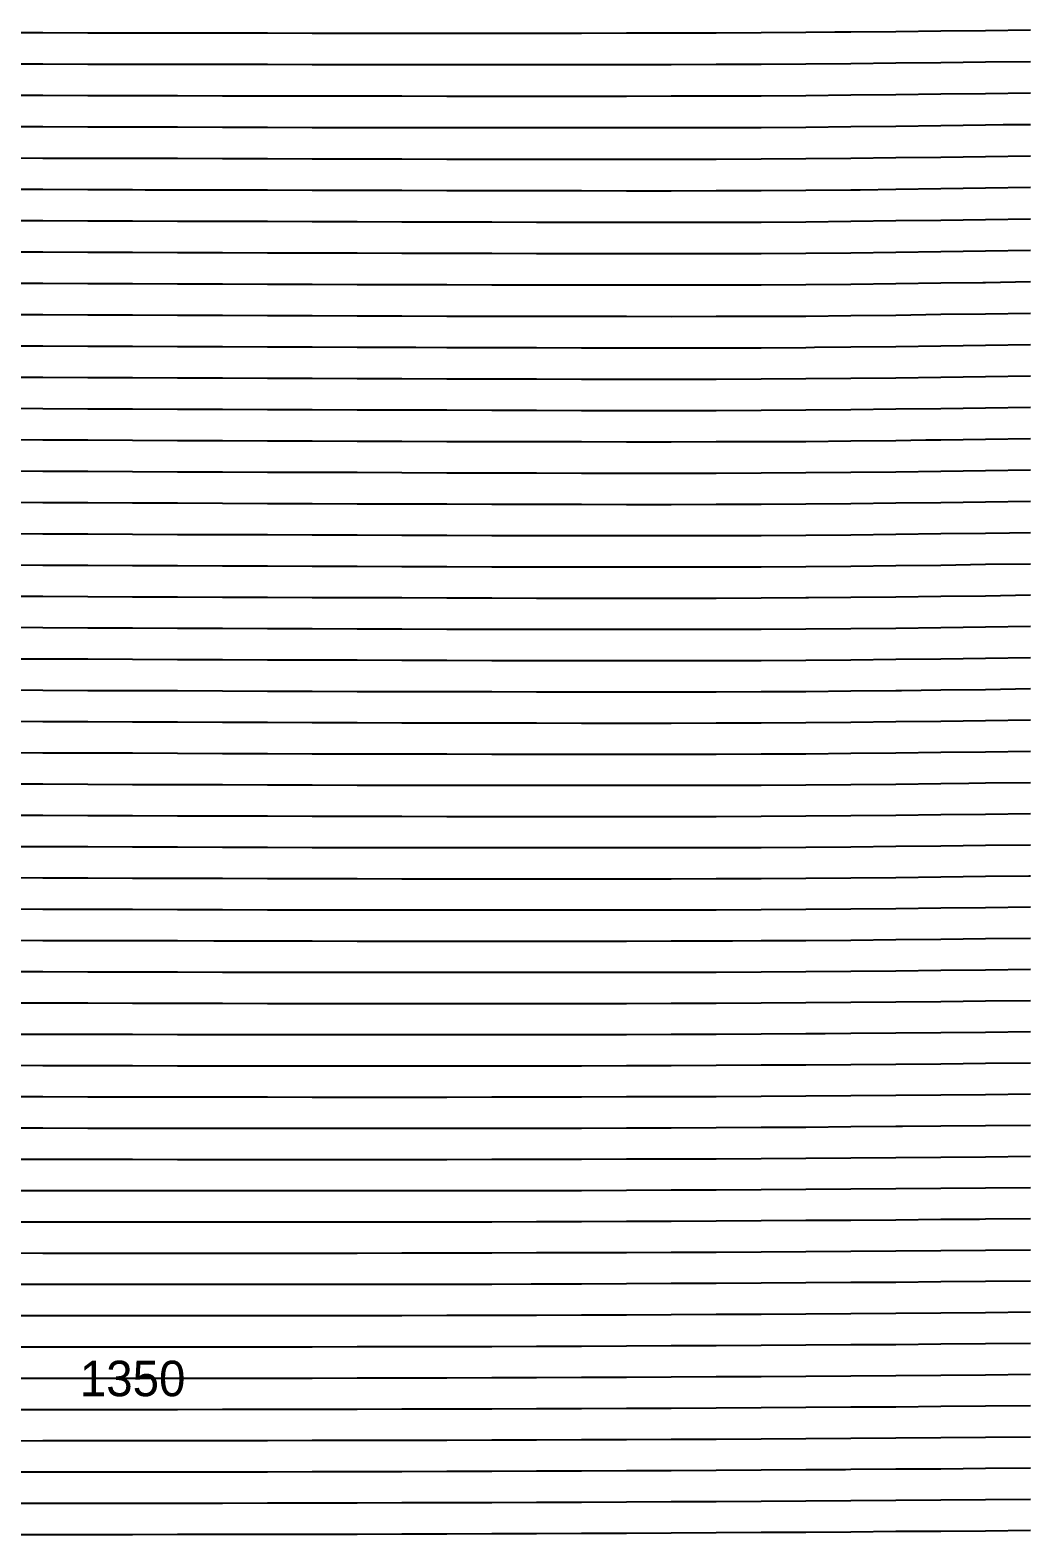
# Model space of a CAD drawing. Header units: metres. Extents: x 228 to 3387, y 52 to 162.
# Drawn here: x 1052.3 to 1122.7, y 54.2 to 160.2 of the extents above; entities that cross this region are included whole.
import ezdxf
from ezdxf.enums import TextEntityAlignment as Align

# ---------------------------------------------------------------- set-up
doc = ezdxf.new("R2010")
doc.units = ezdxf.units.M
for name, color, linetype in [('Vs_1000', 7, 'Continuous'), ('Vs_1025', 7, 'Continuous'), ('Vs_1050', 7, 'Continuous'), ('Vs_1075', 7, 'Continuous'), ('Vs_1100', 7, 'Continuous'), ('Vs_1125', 7, 'Continuous'), ('Vs_1150', 7, 'Continuous'), ('Vs_1175', 7, 'Continuous'), ('Vs_1200', 7, 'Continuous'), ('Vs_1225', 7, 'Continuous'), ('Vs_1250', 7, 'Continuous'), ('Vs_1275', 7, 'Continuous'), ('Vs_1300', 7, 'Continuous'), ('Vs_1325', 7, 'Continuous'), ('Vs_1350', 7, 'Continuous'), ('Vs_1375', 7, 'Continuous'), ('Vs_1400', 7, 'Continuous'), ('Vs_1425', 7, 'Continuous'), ('Vs_1450', 7, 'Continuous'), ('Vs_1475', 7, 'Continuous'), ('Vs_275', 7, 'Continuous'), ('Vs_300', 7, 'Continuous'), ('Vs_325', 7, 'Continuous'), ('Vs_350', 7, 'Continuous'), ('Vs_375', 7, 'Continuous'), ('Vs_400', 7, 'Continuous'), ('Vs_425', 7, 'Continuous'), ('Vs_450', 7, 'Continuous'), ('Vs_475', 7, 'Continuous'), ('Vs_500', 7, 'Continuous'), ('Vs_525', 7, 'Continuous'), ('Vs_550', 7, 'Continuous'), ('Vs_575', 7, 'Continuous'), ('Vs_600', 7, 'Continuous'), ('Vs_625', 7, 'Continuous'), ('Vs_650', 7, 'Continuous'), ('Vs_675', 7, 'Continuous'), ('Vs_700', 7, 'Continuous'), ('Vs_725', 7, 'Continuous'), ('Vs_750', 7, 'Continuous'), ('Vs_775', 7, 'Continuous'), ('Vs_800', 7, 'Continuous'), ('Vs_825', 7, 'Continuous'), ('Vs_850', 7, 'Continuous'), ('Vs_875', 7, 'Continuous'), ('Vs_900', 7, 'Continuous'), ('Vs_925', 7, 'Continuous'), ('Vs_950', 7, 'Continuous'), ('Vs_975', 7, 'Continuous')]:
    doc.layers.add(name, color=color, linetype=linetype)

msp = doc.modelspace()

# ---------------------------------------------------------------- linework, layer by layer
at = {"layer": 'Vs_1000'}
msp.add_lwpolyline([(1122.78, 96.2), (1119.62, 96.17), (1116.46, 96.13), (1113.29, 96.1), (1110.13, 96.07), (1106.97, 96.05), (1103.81, 96.03), (1101.79, 96.02), (1100.65, 96.02), (1097.48, 96.01), (1094.32, 96), (1091.16, 95.99), (1088, 95.99), (1084.84, 95.99), (1081.68, 95.99), (1078.51, 96), (1075.35, 96), (1072.19, 96.01), (1069.03, 96.01), (1065.87, 96.02), (1065.27, 96.02), (1062.71, 96.03), (1059.54, 96.03), (1056.38, 96.04), (1053.22, 96.05), (1050.06, 96.06)], dxfattribs=at)
at = {"layer": 'Vs_1025'}
msp.add_lwpolyline([(1122.78, 94.01), (1119.62, 93.97), (1116.46, 93.94), (1113.29, 93.91), (1110.13, 93.88), (1106.97, 93.86), (1103.81, 93.84), (1100.65, 93.82), (1097.48, 93.81), (1094.32, 93.81), (1091.16, 93.8), (1088, 93.8), (1084.84, 93.8), (1081.68, 93.8), (1078.51, 93.8), (1075.35, 93.8), (1072.19, 93.81), (1069.03, 93.81), (1065.87, 93.82), (1062.71, 93.83), (1059.54, 93.83), (1056.38, 93.84), (1053.22, 93.85), (1050.06, 93.86)], dxfattribs=at)
at = {"layer": 'Vs_1050'}
msp.add_lwpolyline([(1122.78, 91.82), (1119.62, 91.78), (1116.46, 91.75), (1113.29, 91.72), (1110.13, 91.69), (1106.97, 91.67), (1103.81, 91.65), (1100.65, 91.63), (1097.48, 91.62), (1094.32, 91.61), (1091.16, 91.61), (1088, 91.6), (1084.84, 91.6), (1081.68, 91.6), (1078.51, 91.6), (1075.35, 91.61), (1072.19, 91.61), (1069.03, 91.61), (1065.87, 91.62), (1062.71, 91.62), (1059.54, 91.63), (1056.38, 91.64), (1053.22, 91.65), (1050.06, 91.65)], dxfattribs=at)
at = {"layer": 'Vs_1075'}
msp.add_lwpolyline([(1122.78, 89.62), (1119.62, 89.59), (1116.46, 89.56), (1113.29, 89.53), (1110.13, 89.5), (1108.33, 89.49), (1106.97, 89.48), (1103.81, 89.46), (1100.65, 89.44), (1097.48, 89.43), (1094.32, 89.42), (1091.16, 89.41), (1088, 89.41), (1084.84, 89.41), (1081.68, 89.41), (1078.51, 89.41), (1075.35, 89.41), (1072.19, 89.41), (1069.03, 89.41), (1065.87, 89.42), (1062.71, 89.42), (1059.54, 89.43), (1056.38, 89.44), (1053.22, 89.44), (1050.06, 89.45)], dxfattribs=at)
at = {"layer": 'Vs_1100'}
msp.add_lwpolyline([(1122.78, 87.43), (1119.62, 87.39), (1116.46, 87.36), (1113.29, 87.33), (1110.13, 87.31), (1106.97, 87.29), (1103.81, 87.27), (1100.65, 87.25), (1097.48, 87.24), (1094.32, 87.23), (1091.16, 87.22), (1088, 87.22), (1084.84, 87.21), (1081.68, 87.21), (1078.51, 87.21), (1075.35, 87.21), (1072.19, 87.21), (1069.03, 87.22), (1065.87, 87.22), (1062.71, 87.22), (1059.54, 87.23), (1056.38, 87.23), (1053.22, 87.24), (1050.06, 87.25)], dxfattribs=at)
at = {"layer": 'Vs_1125'}
msp.add_lwpolyline([(1122.78, 85.23), (1119.62, 85.2), (1116.46, 85.17), (1113.29, 85.14), (1110.13, 85.12), (1106.97, 85.1), (1103.81, 85.08), (1100.65, 85.06), (1097.48, 85.05), (1094.32, 85.04), (1091.16, 85.03), (1088, 85.02), (1084.84, 85.02), (1081.68, 85.01), (1078.51, 85.01), (1075.35, 85.01), (1072.19, 85.01), (1069.03, 85.02), (1065.87, 85.02), (1062.71, 85.02), (1059.54, 85.03), (1056.38, 85.03), (1053.22, 85.04), (1050.06, 85.04)], dxfattribs=at)
at = {"layer": 'Vs_1150'}
msp.add_lwpolyline([(1122.78, 83.04), (1119.62, 83.01), (1116.46, 82.98), (1113.78, 82.95), (1113.29, 82.95), (1110.13, 82.93), (1106.97, 82.9), (1103.81, 82.88), (1100.65, 82.87), (1097.48, 82.85), (1094.32, 82.84), (1091.16, 82.83), (1088, 82.83), (1084.84, 82.82), (1081.68, 82.82), (1078.51, 82.82), (1075.35, 82.82), (1072.19, 82.82), (1069.03, 82.82), (1065.87, 82.82), (1062.71, 82.82), (1059.54, 82.83), (1056.38, 82.83), (1053.22, 82.84), (1050.06, 82.84)], dxfattribs=at)
at = {"layer": 'Vs_1175'}
msp.add_lwpolyline([(1122.78, 80.85), (1119.62, 80.81), (1116.46, 80.78), (1113.29, 80.76), (1110.13, 80.73), (1106.97, 80.71), (1103.81, 80.69), (1100.65, 80.67), (1097.48, 80.66), (1094.32, 80.65), (1091.16, 80.64), (1088, 80.63), (1084.84, 80.63), (1081.68, 80.62), (1078.51, 80.62), (1075.35, 80.62), (1072.19, 80.62), (1069.03, 80.62), (1065.87, 80.62), (1062.71, 80.62), (1059.54, 80.63), (1056.38, 80.63), (1053.22, 80.63), (1050.06, 80.64)], dxfattribs=at)
at = {"layer": 'Vs_1200'}
msp.add_lwpolyline([(1122.78, 78.65), (1119.62, 78.62), (1116.46, 78.59), (1113.29, 78.56), (1110.13, 78.54), (1106.97, 78.52), (1103.81, 78.5), (1100.65, 78.48), (1097.48, 78.47), (1094.32, 78.46), (1091.16, 78.44), (1088, 78.44), (1084.84, 78.43), (1081.68, 78.43), (1078.51, 78.42), (1075.35, 78.42), (1072.19, 78.42), (1069.03, 78.42), (1065.87, 78.42), (1062.71, 78.42), (1059.54, 78.42), (1056.38, 78.43), (1053.22, 78.43), (1050.06, 78.43)], dxfattribs=at)
at = {"layer": 'Vs_1225'}
msp.add_lwpolyline([(1122.78, 76.46), (1119.62, 76.43), (1119.2, 76.42), (1116.46, 76.4), (1113.29, 76.37), (1110.13, 76.35), (1106.97, 76.33), (1103.81, 76.31), (1100.65, 76.29), (1097.48, 76.27), (1094.32, 76.26), (1091.16, 76.25), (1088, 76.24), (1084.84, 76.23), (1081.68, 76.23), (1078.51, 76.22), (1075.35, 76.22), (1072.19, 76.22), (1069.03, 76.22), (1065.87, 76.22), (1062.71, 76.22), (1059.54, 76.22), (1056.38, 76.22), (1053.22, 76.23), (1050.06, 76.23)], dxfattribs=at)
at = {"layer": 'Vs_1250'}
msp.add_lwpolyline([(1122.78, 74.26), (1119.62, 74.23), (1116.46, 74.2), (1113.29, 74.18), (1110.13, 74.15), (1106.97, 74.13), (1103.81, 74.11), (1100.65, 74.09), (1097.48, 74.08), (1094.32, 74.07), (1091.16, 74.06), (1088, 74.05), (1084.84, 74.04), (1081.68, 74.03), (1078.51, 74.03), (1075.35, 74.02), (1072.19, 74.02), (1069.03, 74.02), (1065.87, 74.02), (1062.71, 74.02), (1059.54, 74.02), (1056.38, 74.02), (1053.22, 74.02), (1050.06, 74.03)], dxfattribs=at)
at = {"layer": 'Vs_1275'}
msp.add_lwpolyline([(1122.78, 72.07), (1119.62, 72.04), (1116.46, 72.01), (1113.29, 71.98), (1110.13, 71.96), (1106.97, 71.94), (1103.81, 71.92), (1100.65, 71.9), (1097.48, 71.89), (1094.32, 71.87), (1091.16, 71.86), (1088, 71.85), (1087.61, 71.85), (1084.84, 71.84), (1081.68, 71.84), (1078.51, 71.83), (1075.35, 71.83), (1072.19, 71.82), (1069.03, 71.82), (1065.87, 71.82), (1062.71, 71.82), (1059.54, 71.82), (1056.38, 71.82), (1053.22, 71.82), (1050.06, 71.82)], dxfattribs=at)
at = {"layer": 'Vs_1300'}
msp.add_lwpolyline([(1122.78, 69.87), (1119.62, 69.84), (1116.46, 69.81), (1113.29, 69.79), (1110.13, 69.76), (1106.97, 69.74), (1103.81, 69.72), (1100.65, 69.71), (1097.48, 69.69), (1094.32, 69.68), (1091.16, 69.66), (1088, 69.65), (1084.84, 69.65), (1081.68, 69.64), (1078.51, 69.63), (1075.35, 69.63), (1072.19, 69.62), (1069.03, 69.62), (1065.87, 69.62), (1062.71, 69.62), (1059.54, 69.62), (1056.38, 69.62), (1053.22, 69.62), (1050.06, 69.62)], dxfattribs=at)
at = {"layer": 'Vs_1325'}
msp.add_lwpolyline([(1122.78, 67.67), (1119.62, 67.65), (1116.46, 67.62), (1113.29, 67.59), (1110.13, 67.57), (1106.97, 67.55), (1103.81, 67.53), (1100.65, 67.51), (1097.48, 67.5), (1094.32, 67.48), (1091.16, 67.47), (1088, 67.46), (1084.84, 67.45), (1081.68, 67.44), (1078.51, 67.43), (1075.35, 67.43), (1072.19, 67.42), (1069.03, 67.42), (1065.87, 67.42), (1062.71, 67.42), (1059.54, 67.42), (1056.38, 67.42), (1053.22, 67.42), (1050.06, 67.42)], dxfattribs=at)
at = {"layer": 'Vs_1350'}
msp.add_lwpolyline([(1122.78, 65.48), (1119.62, 65.45), (1116.46, 65.42), (1113.29, 65.4), (1110.13, 65.37), (1106.97, 65.35), (1103.81, 65.33), (1100.79, 65.32), (1100.65, 65.32), (1097.48, 65.3), (1094.32, 65.29), (1091.16, 65.27), (1088, 65.26), (1084.84, 65.25), (1081.68, 65.24), (1078.51, 65.24), (1075.35, 65.23), (1072.19, 65.22), (1069.03, 65.22), (1065.87, 65.22), (1062.71, 65.22), (1059.54, 65.21), (1056.38, 65.21), (1053.22, 65.21), (1050.06, 65.21)], dxfattribs=at)
at = {"layer": 'Vs_1375'}
msp.add_lwpolyline([(1122.78, 63.28), (1119.62, 63.25), (1116.46, 63.23), (1113.29, 63.2), (1110.13, 63.18), (1106.97, 63.16), (1103.81, 63.14), (1100.65, 63.12), (1097.48, 63.1), (1094.32, 63.09), (1091.16, 63.08), (1088, 63.06), (1084.84, 63.05), (1081.68, 63.05), (1078.51, 63.04), (1075.35, 63.03), (1072.19, 63.03), (1069.03, 63.02), (1065.87, 63.02), (1062.71, 63.01), (1059.54, 63.01), (1056.38, 63.01), (1053.22, 63.01), (1050.06, 63.01)], dxfattribs=at)
at = {"layer": 'Vs_1400'}
msp.add_lwpolyline([(1122.78, 61.08), (1119.62, 61.06), (1116.46, 61.03), (1113.29, 61.01), (1110.13, 60.98), (1106.97, 60.96), (1103.81, 60.94), (1100.65, 60.92), (1097.48, 60.91), (1094.32, 60.89), (1091.16, 60.88), (1088, 60.87), (1084.84, 60.86), (1081.68, 60.85), (1078.51, 60.84), (1075.35, 60.83), (1072.19, 60.83), (1069.03, 60.82), (1065.87, 60.82), (1062.71, 60.81), (1059.54, 60.81), (1056.38, 60.81), (1053.22, 60.81), (1050.06, 60.8)], dxfattribs=at)
at = {"layer": 'Vs_1425'}
msp.add_lwpolyline([(1122.78, 58.89), (1119.62, 58.86), (1116.46, 58.83), (1113.29, 58.81), (1110.13, 58.79), (1109.75, 58.78), (1106.97, 58.77), (1103.81, 58.75), (1100.65, 58.73), (1097.48, 58.71), (1094.32, 58.7), (1091.16, 58.68), (1088, 58.67), (1084.84, 58.66), (1081.68, 58.65), (1078.51, 58.64), (1075.35, 58.63), (1072.19, 58.63), (1069.03, 58.62), (1065.87, 58.62), (1062.71, 58.61), (1059.54, 58.61), (1056.38, 58.6), (1053.22, 58.6), (1050.06, 58.6)], dxfattribs=at)
at = {"layer": 'Vs_1450'}
msp.add_lwpolyline([(1122.78, 56.69), (1119.62, 56.66), (1116.46, 56.64), (1113.29, 56.61), (1110.13, 56.59), (1106.97, 56.57), (1103.81, 56.55), (1100.65, 56.53), (1097.48, 56.51), (1094.32, 56.5), (1091.16, 56.48), (1088, 56.47), (1084.84, 56.46), (1081.68, 56.45), (1078.51, 56.44), (1075.35, 56.43), (1072.19, 56.43), (1069.03, 56.42), (1065.87, 56.41), (1062.71, 56.41), (1059.54, 56.4), (1056.38, 56.4), (1053.22, 56.4), (1050.06, 56.4)], dxfattribs=at)
at = {"layer": 'Vs_1475'}
msp.add_lwpolyline([(1122.78, 54.49), (1119.62, 54.46), (1116.46, 54.44), (1113.29, 54.42), (1110.13, 54.39), (1106.97, 54.37), (1103.81, 54.35), (1100.65, 54.33), (1097.48, 54.32), (1094.32, 54.3), (1091.16, 54.29), (1088, 54.27), (1084.84, 54.26), (1081.68, 54.25), (1078.51, 54.24), (1075.35, 54.23), (1072.19, 54.23), (1069.03, 54.22), (1065.87, 54.21), (1064.99, 54.21), (1062.71, 54.21), (1059.54, 54.2), (1056.38, 54.2), (1053.22, 54.19), (1050.06, 54.19)], dxfattribs=at)
at = {"layer": 'Vs_275'}
msp.add_lwpolyline([(1122.78, 160.19), (1119.62, 160.15), (1116.46, 160.12), (1113.29, 160.08), (1110.13, 160.05), (1109.01, 160.04), (1106.97, 160.02), (1103.81, 160), (1100.65, 159.99), (1097.48, 159.97), (1094.32, 159.97), (1091.16, 159.96), (1088, 159.96), (1084.84, 159.96), (1081.68, 159.96), (1078.51, 159.96), (1075.35, 159.96), (1072.19, 159.96), (1069.03, 159.97), (1065.87, 159.97), (1062.71, 159.98), (1059.54, 159.98), (1056.38, 159.99), (1053.22, 160), (1050.06, 160)], dxfattribs=at)
at = {"layer": 'Vs_300'}
msp.add_lwpolyline([(1122.78, 157.97), (1119.62, 157.93), (1116.46, 157.89), (1113.29, 157.86), (1110.13, 157.82), (1106.97, 157.8), (1103.81, 157.78), (1100.65, 157.76), (1097.48, 157.75), (1094.32, 157.74), (1091.16, 157.74), (1088, 157.74), (1084.84, 157.74), (1081.68, 157.74), (1078.51, 157.74), (1075.35, 157.75), (1072.19, 157.75), (1069.03, 157.76), (1065.87, 157.76), (1062.71, 157.77), (1059.54, 157.77), (1056.38, 157.78), (1053.22, 157.79), (1050.06, 157.79)], dxfattribs=at)
at = {"layer": 'Vs_325'}
msp.add_lwpolyline([(1122.78, 155.75), (1119.62, 155.71), (1116.46, 155.67), (1113.29, 155.63), (1110.13, 155.6), (1106.97, 155.57), (1103.81, 155.55), (1100.65, 155.54), (1097.48, 155.53), (1094.32, 155.52), (1091.16, 155.52), (1088, 155.52), (1084.84, 155.52), (1081.68, 155.52), (1078.51, 155.53), (1075.35, 155.53), (1072.19, 155.54), (1069.03, 155.54), (1065.87, 155.55), (1062.71, 155.56), (1059.54, 155.56), (1056.38, 155.57), (1053.22, 155.58), (1050.06, 155.59)], dxfattribs=at)
at = {"layer": 'Vs_350'}
msp.add_lwpolyline([(1122.78, 153.53), (1120.85, 153.51), (1119.62, 153.49), (1116.46, 153.45), (1113.29, 153.41), (1110.13, 153.37), (1106.97, 153.34), (1103.81, 153.32), (1100.65, 153.31), (1097.48, 153.31), (1094.32, 153.3), (1091.16, 153.3), (1088, 153.3), (1084.84, 153.3), (1081.68, 153.31), (1078.51, 153.31), (1075.35, 153.32), (1072.19, 153.32), (1069.03, 153.33), (1065.87, 153.34), (1062.71, 153.35), (1059.54, 153.35), (1056.38, 153.36), (1053.22, 153.37), (1050.06, 153.38)], dxfattribs=at)
at = {"layer": 'Vs_375'}
msp.add_lwpolyline([(1122.78, 151.32), (1119.62, 151.27), (1116.46, 151.23), (1113.29, 151.19), (1110.13, 151.15), (1106.97, 151.12), (1103.81, 151.1), (1100.65, 151.09), (1097.48, 151.08), (1094.32, 151.08), (1091.16, 151.08), (1088, 151.08), (1084.84, 151.09), (1081.68, 151.09), (1078.51, 151.1), (1075.35, 151.11), (1072.19, 151.11), (1069.03, 151.12), (1065.87, 151.13), (1062.71, 151.14), (1059.54, 151.15), (1056.38, 151.15), (1053.22, 151.16), (1050.06, 151.17)], dxfattribs=at)
at = {"layer": 'Vs_400'}
msp.add_lwpolyline([(1122.78, 149.1), (1119.62, 149.05), (1116.46, 149.01), (1113.29, 148.97), (1110.78, 148.93), (1110.13, 148.93), (1106.97, 148.89), (1103.81, 148.87), (1100.65, 148.87), (1097.48, 148.86), (1094.32, 148.86), (1091.16, 148.87), (1088, 148.87), (1084.84, 148.87), (1081.68, 148.88), (1078.51, 148.89), (1075.35, 148.89), (1072.19, 148.9), (1069.03, 148.91), (1065.87, 148.92), (1062.71, 148.93), (1060.43, 148.93), (1059.54, 148.94), (1056.38, 148.95), (1053.22, 148.96), (1050.06, 148.97)], dxfattribs=at)
at = {"layer": 'Vs_425'}
msp.add_lwpolyline([(1122.78, 146.88), (1119.62, 146.83), (1116.46, 146.79), (1113.29, 146.75), (1110.13, 146.71), (1106.97, 146.67), (1103.81, 146.65), (1100.65, 146.65), (1097.48, 146.65), (1094.32, 146.65), (1091.16, 146.65), (1088, 146.65), (1084.84, 146.66), (1081.68, 146.67), (1078.51, 146.67), (1075.35, 146.68), (1072.19, 146.69), (1069.03, 146.7), (1065.87, 146.71), (1062.71, 146.72), (1059.54, 146.73), (1056.38, 146.74), (1053.22, 146.75), (1050.06, 146.76)], dxfattribs=at)
at = {"layer": 'Vs_450'}
msp.add_lwpolyline([(1122.78, 144.67), (1119.62, 144.62), (1116.46, 144.57), (1113.29, 144.53), (1110.13, 144.49), (1106.97, 144.46), (1103.81, 144.44), (1100.65, 144.43), (1097.48, 144.43), (1094.32, 144.43), (1091.16, 144.44), (1088, 144.44), (1084.84, 144.45), (1081.68, 144.45), (1078.51, 144.46), (1075.35, 144.47), (1072.19, 144.48), (1069.03, 144.49), (1065.87, 144.5), (1062.71, 144.51), (1059.54, 144.52), (1056.38, 144.53), (1053.22, 144.54), (1050.06, 144.55)], dxfattribs=at)
at = {"layer": 'Vs_475'}
msp.add_lwpolyline([(1122.78, 142.45), (1119.62, 142.4), (1119.44, 142.4), (1116.46, 142.36), (1113.29, 142.32), (1110.13, 142.28), (1106.97, 142.24), (1103.81, 142.23), (1100.65, 142.22), (1097.48, 142.22), (1094.32, 142.22), (1091.16, 142.22), (1088, 142.23), (1084.84, 142.23), (1081.68, 142.24), (1078.51, 142.25), (1075.35, 142.26), (1072.19, 142.27), (1069.03, 142.28), (1065.87, 142.29), (1062.71, 142.3), (1059.54, 142.31), (1056.38, 142.33), (1053.22, 142.34), (1050.06, 142.35)], dxfattribs=at)
at = {"layer": 'Vs_500'}
msp.add_lwpolyline([(1122.78, 140.24), (1119.62, 140.19), (1116.46, 140.15), (1113.29, 140.1), (1110.13, 140.06), (1106.97, 140.03), (1103.81, 140.01), (1100.65, 140.01), (1097.48, 140), (1094.32, 140.01), (1091.16, 140.01), (1088, 140.02), (1084.84, 140.02), (1081.68, 140.03), (1078.51, 140.04), (1075.35, 140.05), (1072.19, 140.06), (1069.03, 140.07), (1065.87, 140.08), (1062.71, 140.09), (1059.54, 140.11), (1056.38, 140.12), (1053.22, 140.13), (1050.06, 140.14)], dxfattribs=at)
at = {"layer": 'Vs_525'}
msp.add_lwpolyline([(1122.78, 138.03), (1119.62, 137.98), (1116.46, 137.93), (1113.29, 137.89), (1110.13, 137.85), (1107.56, 137.83), (1106.97, 137.82), (1103.81, 137.8), (1100.65, 137.8), (1097.48, 137.79), (1094.32, 137.8), (1091.16, 137.8), (1088, 137.81), (1084.84, 137.81), (1081.68, 137.82), (1079.5, 137.83), (1078.51, 137.83), (1075.35, 137.84), (1072.19, 137.85), (1069.03, 137.86), (1065.87, 137.88), (1062.71, 137.89), (1059.54, 137.9), (1056.38, 137.91), (1053.22, 137.92), (1050.06, 137.94)], dxfattribs=at)
at = {"layer": 'Vs_550'}
msp.add_lwpolyline([(1122.78, 135.82), (1119.62, 135.77), (1116.46, 135.73), (1113.29, 135.68), (1110.13, 135.65), (1106.97, 135.62), (1103.81, 135.6), (1100.65, 135.59), (1097.48, 135.59), (1094.32, 135.59), (1091.16, 135.59), (1088, 135.6), (1084.84, 135.61), (1081.68, 135.61), (1078.51, 135.62), (1075.35, 135.63), (1072.19, 135.65), (1069.03, 135.66), (1065.87, 135.67), (1062.71, 135.68), (1059.54, 135.69), (1056.38, 135.71), (1053.22, 135.72), (1050.06, 135.73)], dxfattribs=at)
at = {"layer": 'Vs_575'}
msp.add_lwpolyline([(1122.78, 133.61), (1119.62, 133.56), (1116.46, 133.52), (1113.29, 133.48), (1110.13, 133.44), (1106.97, 133.41), (1103.81, 133.39), (1100.65, 133.38), (1097.48, 133.38), (1094.32, 133.38), (1091.16, 133.38), (1088, 133.39), (1084.84, 133.4), (1081.68, 133.41), (1078.51, 133.42), (1075.35, 133.43), (1072.19, 133.44), (1069.03, 133.45), (1065.87, 133.46), (1062.71, 133.47), (1059.54, 133.49), (1056.38, 133.5), (1053.22, 133.51), (1050.06, 133.53)], dxfattribs=at)
at = {"layer": 'Vs_600'}
msp.add_lwpolyline([(1122.78, 131.4), (1119.62, 131.35), (1116.46, 131.31), (1115.41, 131.3), (1113.29, 131.27), (1110.13, 131.23), (1106.97, 131.2), (1103.81, 131.18), (1100.65, 131.18), (1097.48, 131.17), (1094.32, 131.17), (1091.16, 131.18), (1088, 131.18), (1084.84, 131.19), (1081.68, 131.2), (1078.51, 131.21), (1075.35, 131.22), (1072.19, 131.23), (1069.03, 131.24), (1065.87, 131.26), (1062.71, 131.27), (1059.54, 131.28), (1056.38, 131.3), (1056.07, 131.3), (1053.22, 131.31), (1050.06, 131.32)], dxfattribs=at)
at = {"layer": 'Vs_625'}
msp.add_lwpolyline([(1122.78, 129.2), (1119.62, 129.15), (1116.46, 129.1), (1113.29, 129.06), (1110.13, 129.03), (1106.97, 129), (1103.81, 128.98), (1100.65, 128.97), (1097.48, 128.97), (1094.32, 128.97), (1091.16, 128.97), (1088, 128.98), (1084.84, 128.99), (1081.68, 128.99), (1078.51, 129), (1075.35, 129.02), (1072.19, 129.03), (1069.03, 129.04), (1065.87, 129.05), (1062.71, 129.06), (1059.54, 129.08), (1056.38, 129.09), (1053.22, 129.1), (1050.06, 129.12)], dxfattribs=at)
at = {"layer": 'Vs_650'}
msp.add_lwpolyline([(1122.78, 126.99), (1119.62, 126.94), (1116.46, 126.9), (1113.29, 126.86), (1110.13, 126.82), (1106.97, 126.79), (1103.81, 126.78), (1100.65, 126.77), (1097.48, 126.76), (1094.32, 126.76), (1091.16, 126.77), (1088, 126.77), (1084.84, 126.78), (1081.68, 126.79), (1078.51, 126.8), (1075.35, 126.81), (1072.19, 126.82), (1069.03, 126.83), (1065.87, 126.85), (1062.71, 126.86), (1059.54, 126.87), (1056.38, 126.89), (1053.22, 126.9), (1050.06, 126.91)], dxfattribs=at)
at = {"layer": 'Vs_675'}
msp.add_lwpolyline([(1122.78, 124.79), (1121.31, 124.76), (1119.62, 124.74), (1116.46, 124.7), (1113.29, 124.66), (1110.13, 124.62), (1106.97, 124.59), (1103.81, 124.57), (1100.65, 124.56), (1097.48, 124.56), (1094.32, 124.56), (1091.16, 124.56), (1088, 124.57), (1084.84, 124.58), (1081.68, 124.59), (1078.51, 124.6), (1075.35, 124.61), (1072.19, 124.62), (1069.03, 124.63), (1065.87, 124.64), (1062.71, 124.65), (1059.54, 124.67), (1056.38, 124.68), (1053.22, 124.69), (1050.06, 124.71)], dxfattribs=at)
at = {"layer": 'Vs_700'}
msp.add_lwpolyline([(1122.78, 122.58), (1119.62, 122.54), (1116.46, 122.49), (1113.29, 122.45), (1110.13, 122.42), (1106.97, 122.39), (1103.81, 122.37), (1100.65, 122.36), (1097.48, 122.36), (1094.32, 122.36), (1091.16, 122.36), (1088, 122.37), (1084.84, 122.37), (1081.68, 122.38), (1078.51, 122.39), (1075.35, 122.4), (1072.19, 122.41), (1069.03, 122.43), (1065.87, 122.44), (1062.71, 122.45), (1059.54, 122.46), (1056.38, 122.48), (1053.22, 122.49), (1050.06, 122.5)], dxfattribs=at)
at = {"layer": 'Vs_725'}
msp.add_lwpolyline([(1122.78, 120.38), (1119.62, 120.33), (1116.46, 120.29), (1113.29, 120.25), (1110.13, 120.22), (1107.14, 120.19), (1106.97, 120.19), (1103.81, 120.17), (1100.65, 120.16), (1097.48, 120.16), (1094.32, 120.16), (1091.16, 120.16), (1088, 120.16), (1084.84, 120.17), (1081.68, 120.18), (1078.51, 120.19), (1077.91, 120.19), (1075.35, 120.2), (1072.19, 120.21), (1069.03, 120.22), (1065.87, 120.23), (1062.71, 120.25), (1059.54, 120.26), (1056.38, 120.27), (1053.22, 120.29), (1050.06, 120.3)], dxfattribs=at)
at = {"layer": 'Vs_750'}
msp.add_lwpolyline([(1122.78, 118.18), (1119.62, 118.13), (1116.46, 118.09), (1113.29, 118.05), (1110.13, 118.02), (1106.97, 117.99), (1103.81, 117.97), (1100.65, 117.96), (1097.48, 117.96), (1094.32, 117.96), (1091.16, 117.96), (1088, 117.96), (1084.84, 117.97), (1081.68, 117.98), (1078.51, 117.99), (1075.35, 118), (1072.19, 118.01), (1069.03, 118.02), (1065.87, 118.03), (1062.71, 118.04), (1059.54, 118.06), (1056.38, 118.07), (1053.22, 118.08), (1050.06, 118.1)], dxfattribs=at)
at = {"layer": 'Vs_775'}
msp.add_lwpolyline([(1122.78, 115.98), (1119.62, 115.93), (1116.46, 115.89), (1113.29, 115.85), (1110.13, 115.82), (1106.97, 115.79), (1103.81, 115.77), (1100.65, 115.76), (1097.48, 115.76), (1094.32, 115.76), (1091.16, 115.76), (1088, 115.76), (1084.84, 115.77), (1081.68, 115.78), (1078.51, 115.79), (1075.35, 115.8), (1072.19, 115.81), (1069.03, 115.82), (1065.87, 115.83), (1062.71, 115.84), (1059.54, 115.85), (1056.38, 115.87), (1053.22, 115.88), (1050.06, 115.89)], dxfattribs=at)
at = {"layer": 'Vs_800'}
msp.add_lwpolyline([(1122.78, 113.78), (1119.62, 113.73), (1116.46, 113.69), (1113.69, 113.66), (1113.29, 113.65), (1110.13, 113.62), (1106.97, 113.59), (1103.81, 113.57), (1100.65, 113.56), (1097.48, 113.56), (1094.32, 113.56), (1091.16, 113.56), (1088, 113.56), (1084.84, 113.57), (1081.68, 113.58), (1078.51, 113.58), (1075.35, 113.59), (1072.19, 113.6), (1069.03, 113.61), (1065.87, 113.63), (1062.71, 113.64), (1059.54, 113.65), (1057.48, 113.66), (1056.38, 113.66), (1053.22, 113.68), (1050.06, 113.69)], dxfattribs=at)
at = {"layer": 'Vs_825'}
msp.add_lwpolyline([(1122.78, 111.58), (1119.62, 111.53), (1116.46, 111.49), (1113.29, 111.46), (1110.13, 111.42), (1106.97, 111.39), (1103.81, 111.38), (1100.65, 111.37), (1097.48, 111.36), (1094.32, 111.36), (1091.16, 111.36), (1088, 111.37), (1084.84, 111.37), (1081.68, 111.38), (1078.51, 111.38), (1075.35, 111.39), (1072.19, 111.4), (1069.03, 111.41), (1065.87, 111.42), (1062.71, 111.44), (1059.54, 111.45), (1056.38, 111.46), (1053.22, 111.47), (1050.06, 111.49)], dxfattribs=at)
at = {"layer": 'Vs_850'}
msp.add_lwpolyline([(1122.78, 109.38), (1119.62, 109.34), (1116.46, 109.3), (1113.29, 109.26), (1110.13, 109.23), (1106.97, 109.2), (1103.81, 109.18), (1100.65, 109.17), (1097.48, 109.16), (1094.32, 109.16), (1091.16, 109.16), (1088, 109.17), (1084.84, 109.17), (1081.68, 109.18), (1078.51, 109.19), (1075.35, 109.19), (1072.19, 109.2), (1069.03, 109.21), (1065.87, 109.22), (1062.71, 109.23), (1059.54, 109.25), (1056.38, 109.26), (1053.22, 109.27), (1050.06, 109.28)], dxfattribs=at)
at = {"layer": 'Vs_875'}
msp.add_lwpolyline([(1122.78, 107.18), (1119.62, 107.14), (1118.44, 107.13), (1116.46, 107.1), (1113.29, 107.06), (1110.13, 107.03), (1106.97, 107), (1103.81, 106.98), (1100.65, 106.97), (1097.48, 106.97), (1094.32, 106.97), (1091.16, 106.97), (1088, 106.97), (1084.84, 106.97), (1081.68, 106.98), (1078.51, 106.99), (1075.35, 106.99), (1072.19, 107), (1069.03, 107.01), (1065.87, 107.02), (1062.71, 107.03), (1059.54, 107.04), (1056.38, 107.05), (1053.22, 107.07), (1050.06, 107.08)], dxfattribs=at)
at = {"layer": 'Vs_900'}
msp.add_lwpolyline([(1122.78, 104.99), (1119.62, 104.94), (1116.46, 104.91), (1113.29, 104.87), (1110.13, 104.84), (1106.97, 104.81), (1103.81, 104.79), (1100.65, 104.78), (1097.48, 104.78), (1094.32, 104.77), (1091.16, 104.77), (1088, 104.77), (1084.84, 104.78), (1081.68, 104.78), (1078.51, 104.79), (1075.35, 104.79), (1072.19, 104.8), (1069.03, 104.81), (1065.87, 104.82), (1062.71, 104.83), (1059.54, 104.84), (1056.38, 104.85), (1053.22, 104.86), (1050.06, 104.87)], dxfattribs=at)
at = {"layer": 'Vs_925'}
msp.add_lwpolyline([(1122.78, 102.79), (1119.62, 102.75), (1116.46, 102.71), (1113.29, 102.68), (1110.13, 102.64), (1106.97, 102.62), (1103.81, 102.6), (1100.65, 102.59), (1097.48, 102.58), (1094.32, 102.58), (1091.16, 102.58), (1088, 102.58), (1084.84, 102.58), (1081.68, 102.58), (1078.51, 102.59), (1075.35, 102.6), (1072.19, 102.6), (1069.03, 102.61), (1065.87, 102.62), (1062.71, 102.63), (1059.54, 102.64), (1056.38, 102.65), (1053.22, 102.66), (1050.06, 102.67)], dxfattribs=at)
at = {"layer": 'Vs_950'}
msp.add_lwpolyline([(1122.78, 100.59), (1122.67, 100.59), (1119.62, 100.56), (1116.46, 100.52), (1113.29, 100.48), (1110.13, 100.45), (1106.97, 100.43), (1103.81, 100.41), (1100.65, 100.4), (1097.48, 100.39), (1094.32, 100.38), (1091.16, 100.38), (1088, 100.38), (1084.84, 100.38), (1081.68, 100.39), (1078.51, 100.39), (1075.35, 100.4), (1072.19, 100.4), (1069.03, 100.41), (1065.87, 100.42), (1062.71, 100.43), (1059.54, 100.44), (1056.38, 100.45), (1053.22, 100.46), (1050.06, 100.47)], dxfattribs=at)
at = {"layer": 'Vs_975'}
msp.add_lwpolyline([(1122.78, 98.4), (1119.62, 98.36), (1116.46, 98.33), (1113.29, 98.29), (1110.13, 98.26), (1106.97, 98.24), (1103.81, 98.22), (1100.65, 98.21), (1097.48, 98.2), (1094.32, 98.19), (1091.16, 98.19), (1088, 98.19), (1084.84, 98.19), (1081.68, 98.19), (1078.51, 98.19), (1075.35, 98.2), (1072.19, 98.2), (1069.03, 98.21), (1065.87, 98.22), (1062.71, 98.23), (1059.54, 98.24), (1056.38, 98.24), (1053.22, 98.25), (1050.06, 98.26)], dxfattribs=at)

# ---------------------------------------------------------------- texts
at = {"layer": 'Vs_1350'}
msp.add_text('1350', height=2.5, dxfattribs=at).set_placement((1059.54, 65.21), align=Align.MIDDLE_CENTER)

doc.saveas('drawing.dxf')
